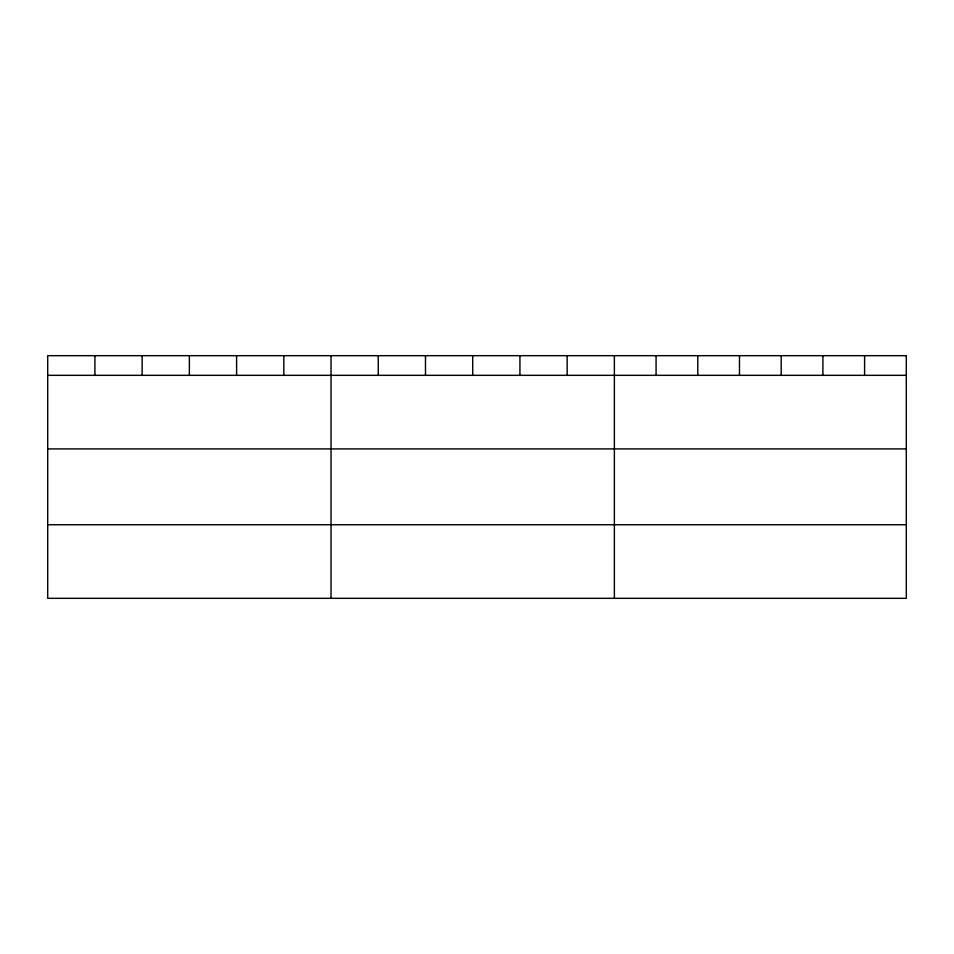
<?xml version="1.0" encoding="UTF-8"?>
<svg xmlns="http://www.w3.org/2000/svg" width="954" height="954" viewBox="0 0 954 954"><rect width="100%" height="100%" fill="white"/><g stroke="black" fill="none" stroke-linecap="round" stroke-linejoin="round"><path stroke-width="1.43" d="M47.7 375.327L906.3 375.327M47.7 448.917L906.3 448.917M47.7 524.736L906.3 524.736M864.598 355.675L864.598 375.327M822.897 355.675L822.897 375.327M781.195 355.675L781.195 375.327M739.481 355.675L739.481 375.327M697.779 355.675L697.779 375.327M656.078 355.675L656.078 375.327M614.376 355.675L614.376 598.325M567.153 355.675L567.153 375.327M519.93 355.675L519.93 375.327M472.707 355.675L472.707 375.327M425.484 355.675L425.484 375.327M378.261 355.675L378.261 375.327M331.038 355.675L331.038 598.325M283.815 355.675L283.815 375.327M236.592 355.675L236.592 375.327M189.369 355.675L189.369 375.327M142.146 355.675L142.146 375.327M94.923 355.675L94.923 375.327M906.3 355.675L47.7 355.675L47.7 598.325L906.3 598.325L906.3 355.675"/></g></svg>
